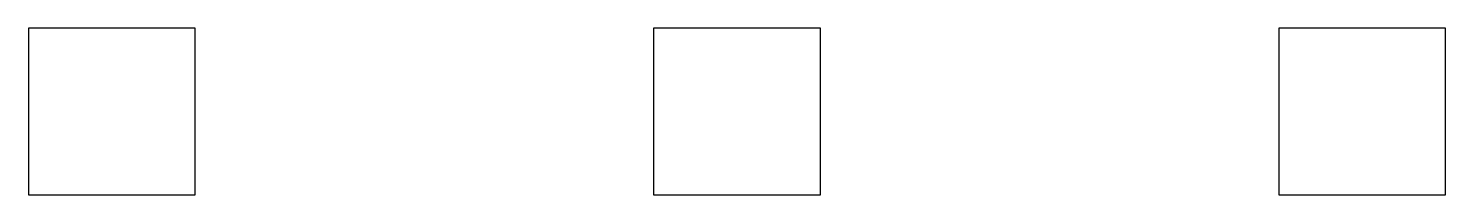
# Model space of a CAD drawing. Extents: x 0 to 340, y 0 to 40.
import ezdxf

# ---------------------------------------------------------------- set-up
doc = ezdxf.new("R2010")
doc.units = 0
doc.layers.add('CUT_OD', color=5, linetype='Continuous')

msp = doc.modelspace()

# ---------------------------------------------------------------- linework, layer by layer
at = {"layer": 'CUT_OD'}
for points in [[(0, 0), (40, 0), (40, 40), (0, 40)], [(150, 0), (190, 0), (190, 40), (150, 40)], [(300, 0), (340, 0), (340, 40), (300, 40)]]:
    msp.add_lwpolyline(points, close=True, dxfattribs=at)

doc.saveas('drawing.dxf')
